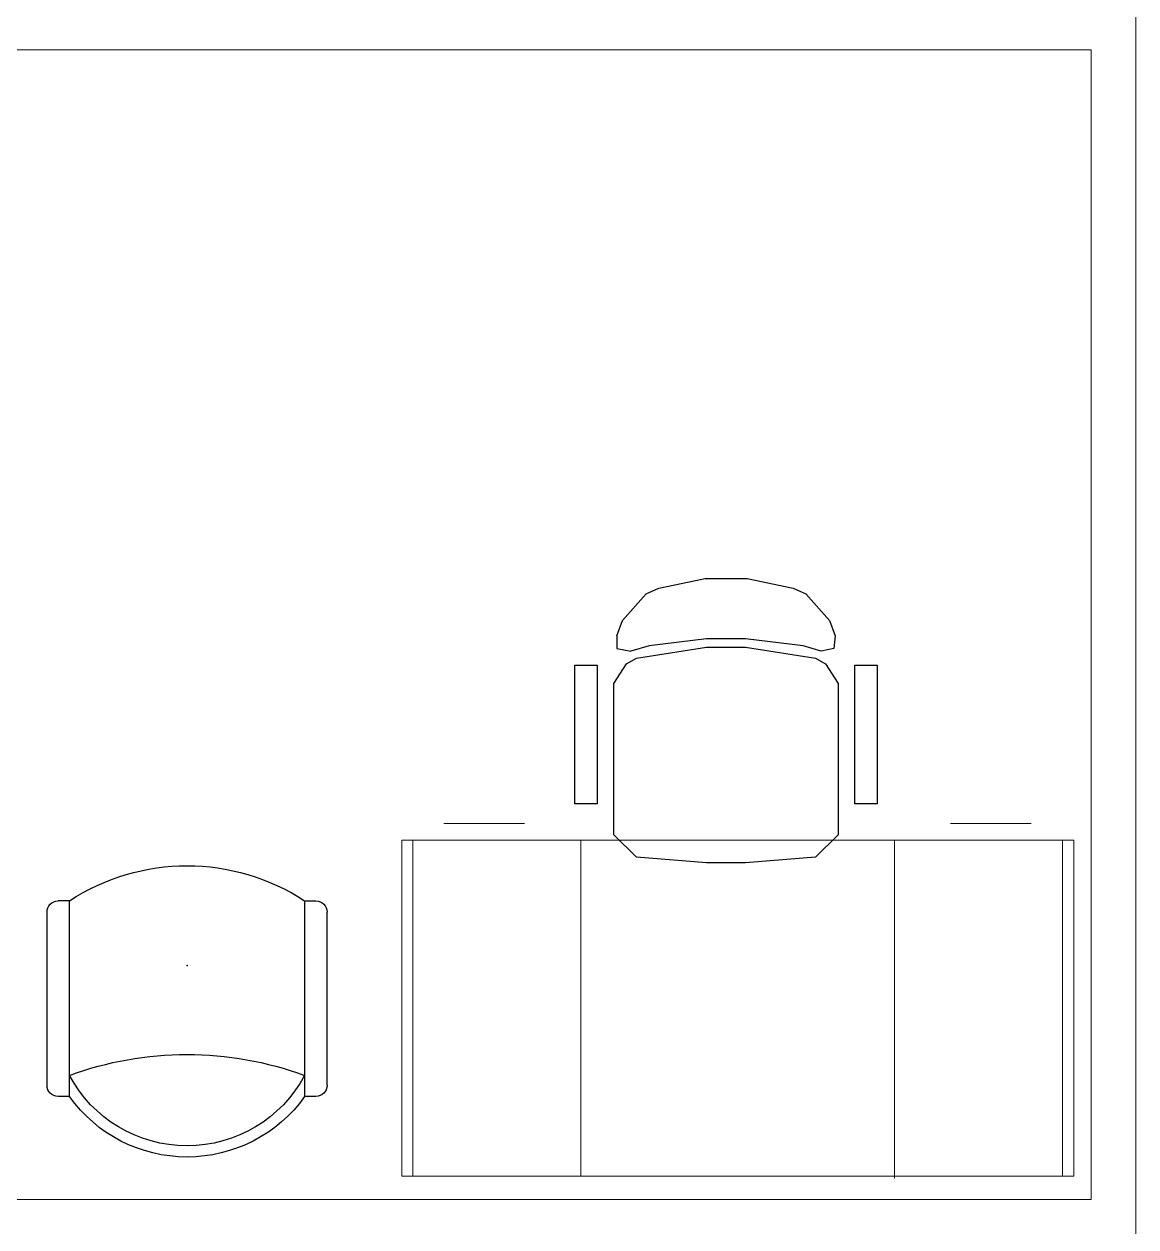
# Model space of a CAD drawing. Header units: inches. Extents: x -27 to 7514, y -484 to 2591.
# Drawn here: x 3415.8 to 3515.1, y 390.6 to 498 of the extents above; entities that cross this region are included whole.
import ezdxf

# ---------------------------------------------------------------- set-up
doc = ezdxf.new("R2010")
doc.units = ezdxf.units.IN
doc.header["$MEASUREMENT"] = 0
for name, color, linetype, lineweight in [('F-Ch', 4, 'Continuous', 30), ('F-FreeStand', 211, 'Continuous', 20), ('I-CWall', 110, 'Continuous', 20)]:
    doc.layers.add(name, color=color, linetype=linetype, lineweight=lineweight)

# ---------------------------------------------------------------- blocks, each defined once
blk = doc.blocks.new('U3060D')
at = {"linetype": 'Continuous'}
for p, q in [((-4.9167, -2.5), (-4.9167, 0)), ((-3.6667, -2.5), (-3.6667, 0.014)), ((-1.3333, -2.5), (-1.3333, 0.0013)), ((-0.0833, -2.5), (-0.0833, 0)), ((-4.6818, -2.6249), (-4.0818, -2.6249)), ((-0.9137, -2.6249), (-0.3137, -2.6249))]:
    blk.add_line(p, q, dxfattribs=at)
blk.add_lwpolyline([(-5, -2.5), (-5, 0), (0, 0), (0, -2.5)], close=True, dxfattribs=at)
blk = doc.blocks.new('SIDE44')
at = {"linetype": 'Continuous'}
for p, q in [((-0.875, 0.9756), (-0.9583, 0.9756)), ((-0.875, 0.9756), (-0.875, -0.4798)), ((0.9583, 0.9756), (0.875, 0.9756)), ((0.875, -0.4798), (0.875, 0.9756)), ((-1.0417, 0.8922), (-1.0417, -0.3965)), ((1.0417, 0.8922), (1.0417, -0.3965)), ((-0.875, -0.4798), (-0.9583, -0.4798)), ((0.875, -0.4798), (0.9583, -0.4798))]:
    blk.add_line(p, q, dxfattribs=at)
for centre, radius, start, end in [((-0.0001, 0.3497), 1.0758, 35.5749, 144.4251), ((-0.0001, 0.3497), 0.9925, 28.15789, 151.84211), ((-0.9584, 0.8922), 0.0833, 90, 180), ((0.9583, 0.8922), 0.0833, 0, 90), ((-0.0001, 3.208), 2.5451, 249.89176, 290.10824), ((-0.9584, -0.3965), 0.0833, 180, 270), ((0.9583, -0.3965), 0.0833, 270, 360), ((-0.0001, 0.8525), 1.594, 236.70611, 303.29389)]:
    blk.add_arc(centre, radius, start, end, dxfattribs=at)
blk.add_point((0, 0), dxfattribs=at)
blk = doc.blocks.new('CHSIDE')
at = {"linetype": 'Continuous', "yscale": -1, "rotation": 180}
blk.add_blockref('SIDE44', (1.01725, 0.4555), dxfattribs=at)
blk = doc.blocks.new('CH7')
at = {"linetype": 'Continuous'}
for p, q in [((0, 1.4792), (0.5208, 1.5625)), ((0.5208, 1.5625), (0.8125, 1.5625)), ((0.8125, 1.5625), (1.3333, 1.4792)), ((-0.1667, 1.2917), (-0.0729, 1.4375)), ((-0.0729, 1.4375), (0, 1.4792)), ((1.3333, 1.4792), (1.4062, 1.4375)), ((1.4062, 1.4375), (1.5, 1.2917)), ((-0.1667, 0.1667), (-0.1667, 1.2917)), ((1.5, 1.2917), (1.5, 0.1667)), ((0, 0), (-0.1667, 0.1667)), ((1.5, 0.1667), (1.3333, 0)), ((0.5208, -0.0417), (0, 0)), ((1.3333, 0), (0.8125, -0.0417)), ((0.8125, -0.0417), (0.5208, -0.0417))]:
    blk.add_line(p, q, dxfattribs=at)
for points in [[(-0.1458, 1.6458), (-0.1042, 1.7604), (0.0729, 1.9583), (0.1667, 2), (0.5104, 2.0729), (0.8229, 2.0729), (1.1667, 2), (1.2604, 1.9583), (1.4375, 1.7604), (1.4792, 1.6458)], [(-0.1458, 1.6458), (-0.1458, 1.5521), (-0.0417, 1.5312)], [(1.375, 1.5312), (1.2396, 1.5729), (0.8125, 1.625), (0.5208, 1.625), (0.0938, 1.5729), (-0.0417, 1.5312)], [(1.4792, 1.6458), (1.4688, 1.5521), (1.375, 1.5312)], [(-0.4583, 0.4375), (-0.4583, 1.4271), (-0.2917, 1.4271), (-0.2917, 0.3958), (-0.4583, 0.3958), (-0.4583, 0.4375)], [(1.625, 0.4375), (1.625, 1.4271), (1.7917, 1.4271), (1.7917, 0.3958), (1.625, 0.3958), (1.625, 0.4375)]]:
    blk.add_lwpolyline(points, dxfattribs=at)
blk = doc.blocks.new('CHDESK')
at = {"linetype": 'Continuous'}
blk.add_blockref('CH7', (0.4583, -0.3958), dxfattribs=at)

msp = doc.modelspace()

# ---------------------------------------------------------------- linework, layer by layer
at = {"layer": 'I-CWall'}
for points in [[(3515.1, 284.54), (3515.1, 605.84)], [(3333.35, 495.66), (3511.1, 495.66)], [(3511.1, 393.04), (3511.1, 495.66)], [(3405.35, 393.04), (3511.1, 393.04)]]:
    msp.add_lwpolyline(points, dxfattribs=at)

# ---------------------------------------------------------------- block references
at = {"layer": 'F-Ch', "xscale": 12, "yscale": 12, "zscale": 12}
msp.add_blockref('CHDESK', (3465, 428.35), dxfattribs=at)
at = {"layer": 'F-Ch', "xscale": 12, "yscale": 12, "zscale": 12, "rotation": 180}
msp.add_blockref('CHSIDE', (3442.59, 419.4), dxfattribs=at)
at = {"layer": 'F-FreeStand', "xscale": 12, "yscale": 12, "zscale": 12, "rotation": 180}
msp.add_blockref('U3060D', (3449.55, 395.11), dxfattribs=at)

doc.saveas('drawing.dxf')
